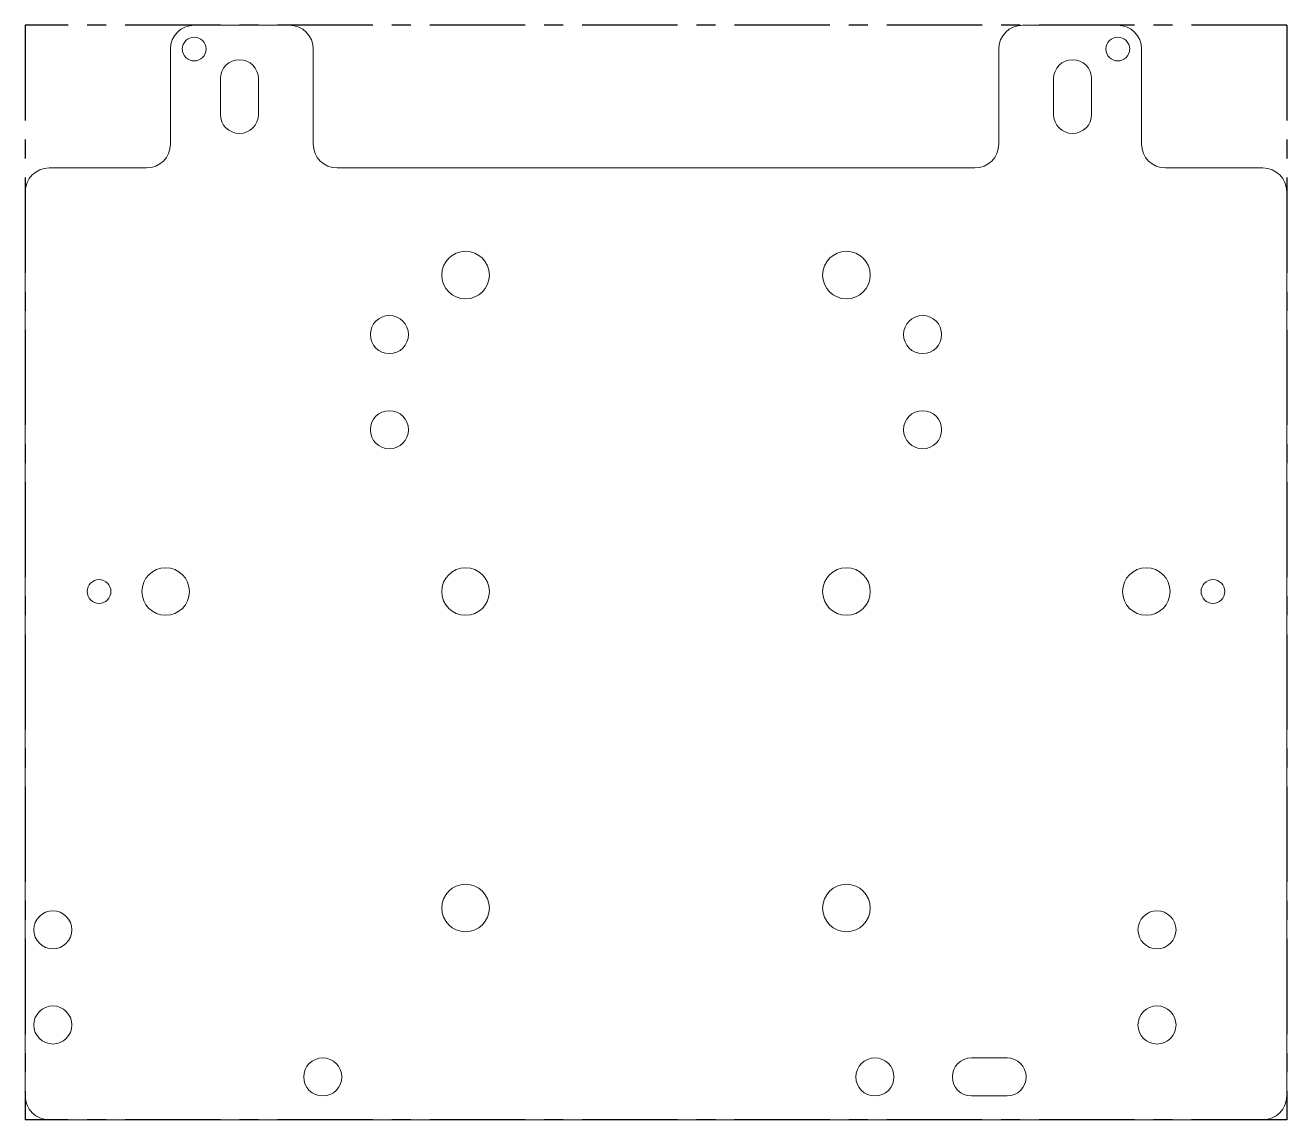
# Model space of a CAD drawing. Header units: inches. Extents: x -3.31 to 3.31, y -3.13 to 2.63.
import ezdxf

# ---------------------------------------------------------------- set-up
doc = ezdxf.new("R2010")
doc.units = ezdxf.units.IN
doc.header["$MEASUREMENT"] = 0
doc.linetypes.add('CENTERX2', pattern=[0.8, 0.5, -0.1, 0.1, -0.1])

msp = doc.modelspace()

# ---------------------------------------------------------------- linework, layer by layer
at = {"color": 7, "linetype": 'CENTERX2'}
for p, q in [((3.3125, 2.625), (-3.3125, 2.625)), ((-3.3125, 2.625), (-3.3125, -3.125)), ((3.3125, 2.625), (3.3125, -3.125)), ((3.3125, -3.125), (-3.3125, -3.125))]:
    msp.add_line(p, q, dxfattribs=at)
at = {"color": 7, "linetype": 'Continuous', "lineweight": 15}
for p, q in [((-1.925, 2.625), (-2.425, 2.625)), ((2.425, 2.625), (1.925, 2.625)), ((-2.55, 2.5), (-2.55, 2)), ((-1.8, 2), (-1.8, 2.5)), ((1.8, 2.5), (1.8, 2)), ((2.55, 2), (2.55, 2.5)), ((-2.2875, 2.34375), (-2.2875, 2.15625)), ((-2.0875, 2.15625), (-2.0875, 2.34375)), ((2.0875, 2.34375), (2.0875, 2.15625)), ((2.2875, 2.15625), (2.2875, 2.34375)), ((-2.675, 1.875), (-3.1875, 1.875)), ((1.675, 1.875), (-1.675, 1.875)), ((3.1875, 1.875), (2.675, 1.875)), ((-3.3125, 1.75), (-3.3125, -3)), ((3.3125, -3), (3.3125, 1.75)), ((1.84375, -2.8), (1.65625, -2.8)), ((1.65625, -3), (1.84375, -3)), ((-3.1875, -3.125), (3.1875, -3.125))]:
    msp.add_line(p, q, dxfattribs=at)
for centre, radius in [((-2.425, 2.5), 0.0625), ((2.425, 2.5), 0.0625), ((-1, 1.3125), 0.125), ((1, 1.3125), 0.125), ((-1.4, 1), 0.1), ((1.4, 1), 0.1), ((-1.4, 0.5), 0.1), ((1.4, 0.5), 0.1), ((-2.575, -0.35), 0.125), ((-1, -0.35), 0.125), ((1, -0.35), 0.125), ((2.575, -0.35), 0.125), ((-2.925, -0.35), 0.0625), ((2.925, -0.35), 0.0625), ((-1, -2.0125), 0.125), ((1, -2.0125), 0.125), ((-3.1675, -2.127), 0.1), ((2.631, -2.127), 0.1), ((-3.1675, -2.627), 0.1), ((2.631, -2.627), 0.1), ((-1.75, -2.9), 0.1), ((1.1495, -2.9), 0.1)]:
    msp.add_circle(centre, radius, dxfattribs=at)
for centre, radius, start, end in [((-2.425, 2.5), 0.125, 90, 180), ((-1.925, 2.5), 0.125, 0, 90), ((1.925, 2.5), 0.125, 90, 180), ((2.425, 2.5), 0.125, 0, 90), ((-2.1875, 2.34375), 0.1, 0, 180), ((2.1875, 2.34375), 0.1, 0, 180), ((-2.1875, 2.15625), 0.1, 180, 0), ((2.1875, 2.15625), 0.1, 180, 0), ((-2.675, 2), 0.125, 270, 0), ((-1.675, 2), 0.125, 180, 270), ((1.675, 2), 0.125, 270, 0), ((2.675, 2), 0.125, 180, 270), ((-3.1875, 1.75), 0.125, 90, 180), ((3.1875, 1.75), 0.125, 0, 90), ((1.65625, -2.9), 0.1, 90, 270), ((1.84375, -2.9), 0.1, 270, 90), ((-3.1875, -3), 0.125, 180, 270), ((3.1875, -3), 0.125, 270, 0)]:
    msp.add_arc(centre, radius, start, end, dxfattribs=at)

doc.saveas('drawing.dxf')
